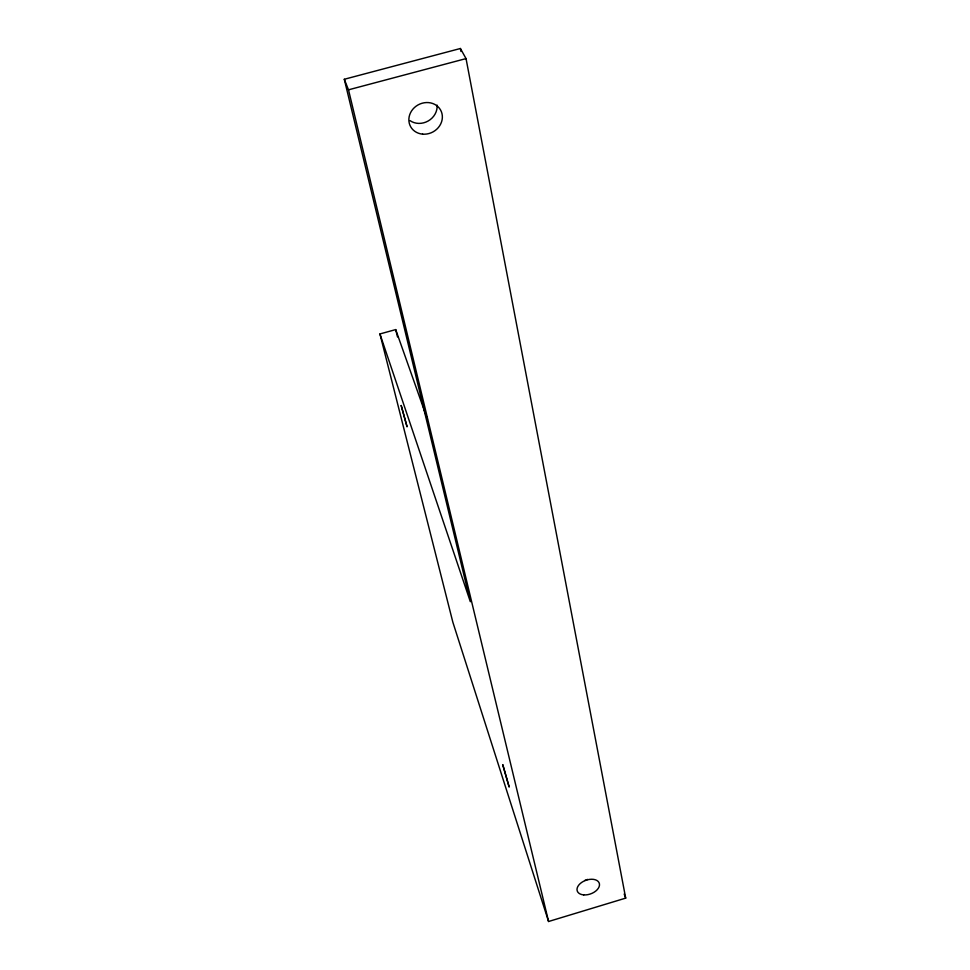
<?xml version="1.0" encoding="UTF-8"?>
<svg xmlns="http://www.w3.org/2000/svg" width="970" height="970" viewBox="0 0 970 970"><rect width="100%" height="100%" fill="white"/><g stroke="black" fill="none" stroke-linecap="round" stroke-linejoin="round"><path stroke-width="1.45" d="M379.937 333.947L452.857 622.219L548.571 921.5L625.698 898.123L466.036 58.6L460.398 48.5L344.301 79.273L470.341 601.727L379.937 333.947L395.699 329.594L427.443 419.367M344.301 79.273L348.497 89.822L466.036 58.6M624.183 894.025L625.698 898.123M395.699 329.594L397.506 336.917M348.497 89.822L548.571 921.5M460.398 48.5L460.968 51.471M437.082 105.1A16.939 15.314 -28.9 0 1 428.207 120.971A16.939 15.314 -28.9 0 1 409.97 120.595M587.565 879.402A11.579 7.202 -19.8 0 1 584.752 880.469M502.775 764.748L509.104 786.828L502.775 764.748M401.18 405.521L407.024 426.654L401.18 405.521M583.758 894.898A11.676 7.202 -19.8 0 0 599.436 883.876A11.676 7.202 -19.8 0 0 581.563 882.506A11.676 7.202 -19.8 0 0 583.758 894.898M422.568 134.139A17.145 15.435 -28.6 0 0 441.411 111.78A17.145 15.435 -28.6 0 0 412.856 109.198A17.145 15.435 -28.6 0 0 422.568 134.139"/></g></svg>
